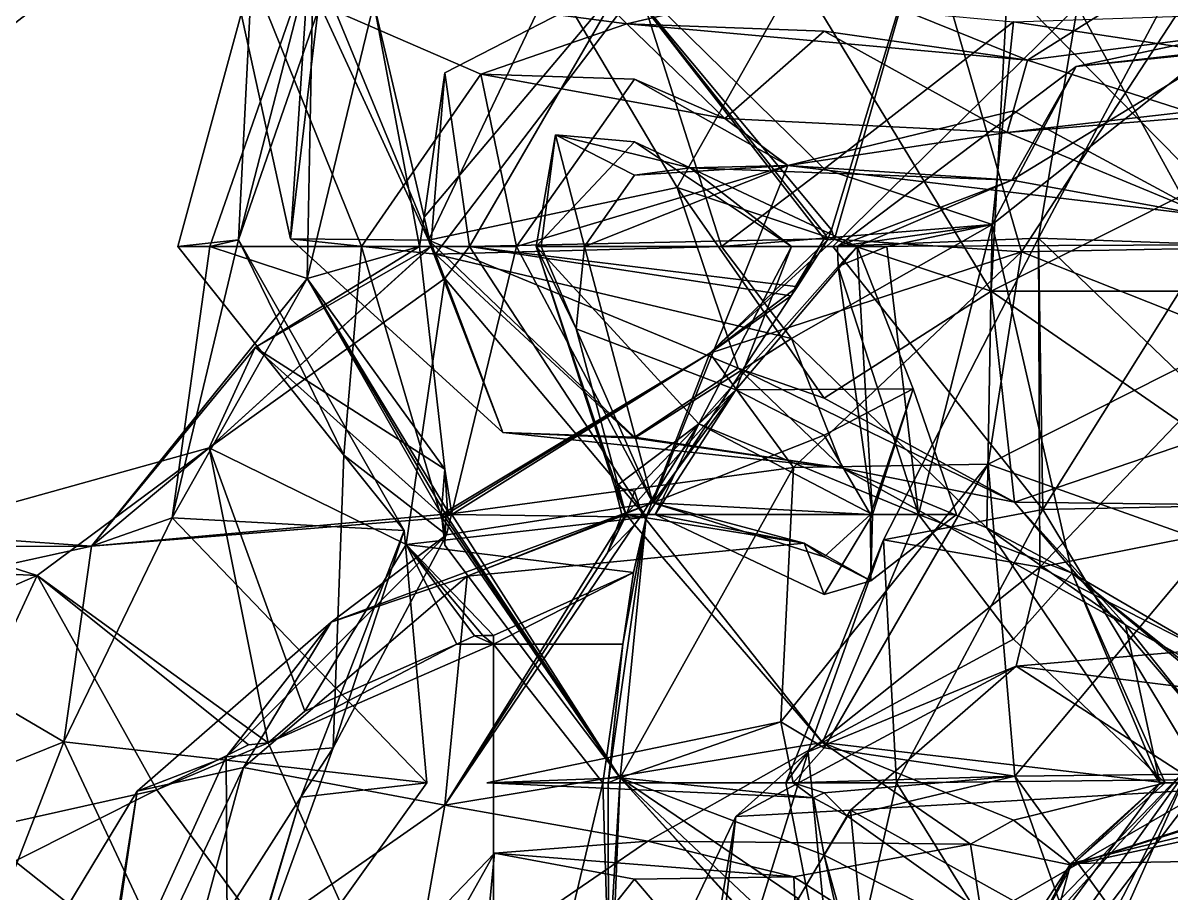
# Model space of a CAD drawing. Extents: x 290034 to 295698, y 4553723 to 4561693.
# Drawn here: x 294188.7 to 294265, y 4559452 to 4559509.8 of the extents above; entities that cross this region are included whole.
import ezdxf

# ---------------------------------------------------------------- set-up
doc = ezdxf.new("R2010")
doc.units = 0
doc.layers.add('Au_ppm_Pref_-_0_2', color=7, linetype='CONTINUOUS')

msp = doc.modelspace()

# ---------------------------------------------------------------- linework, layer by layer
at = {"layer": 'Au_ppm_Pref_-_0_2'}
for points in [[(294228.855, 4559509.694, 1882.495), (294220.751, 4559517.679, 1887.138), (294203.926, 4559512.974, 1882.65)], [(294228.855, 4559509.694, 1882.495), (294241.922, 4559512.791, 1888.687), (294220.751, 4559517.679, 1887.138)], [(294242.462, 4559496.023, 1906.858), (294228.65, 4559512.577, 1907.082), (294248.698, 4559516.614, 1905.053)], [(294248.698, 4559516.614, 1905.053), (294242.655, 4559495.402, 1906.735), (294242.462, 4559496.023, 1906.858)], [(294255.091, 4559494.556, 1900.888), (294242.655, 4559495.402, 1906.735), (294248.698, 4559516.614, 1905.053)], [(294255.091, 4559494.556, 1900.888), (294248.698, 4559516.614, 1905.053), (294266.718, 4559512.372, 1900.524)], [(294201.146, 4559494.914, 1894.645), (294203.05, 4559495.343, 1888.81), (294208.043, 4559514.685, 1894.692)], [(294208.043, 4559514.685, 1894.692), (294207.619, 4559492.792, 1899.523), (294201.146, 4559494.914, 1894.645)], [(294209.069, 4559512.732, 1888.705), (294208.043, 4559514.685, 1894.692), (294203.05, 4559495.343, 1888.81)], [(294208.043, 4559514.685, 1894.692), (294212.048, 4559511.046, 1900.462), (294207.619, 4559492.792, 1899.523)], [(294241.922, 4559512.791, 1888.687), (294255.487, 4559507.299, 1883.314), (294267.545, 4559514.9, 1887.91)], [(294281.005, 4559510.565, 1882.626), (294267.545, 4559514.9, 1887.91), (294255.487, 4559507.299, 1883.314)], [(294266.115, 4559514.047, 1805.735), (294271.671, 4559494.914, 1809.368), (294256.223, 4559495.472, 1805.359)], [(294266.115, 4559514.047, 1805.735), (294256.223, 4559495.472, 1805.359), (294258.815, 4559510.877, 1800.514)], [(294183.577, 4559506.211, 1918.402), (294192.045, 4559512.732, 1918.402), (294182.487, 4559512.732, 1916.742)], [(294192.045, 4559512.732, 1918.402), (294183.577, 4559506.211, 1918.402), (294184.036, 4559512.732, 1920.792)], [(294203.926, 4559512.974, 1882.65), (294203.05, 4559495.343, 1888.81), (294199.016, 4559494.914, 1882.766)], [(294211.217, 4559494.914, 1877.85), (294203.926, 4559512.974, 1882.65), (294199.016, 4559494.914, 1882.766)], [(294208.592, 4559512.732, 1845.043), (294206.514, 4559495.426, 1841.937), (294202.712, 4559512.732, 1841.191)], [(294202.712, 4559512.732, 1841.191), (294206.514, 4559495.426, 1841.937), (294207.659, 4559512.732, 1835.692)], [(294203.926, 4559512.974, 1882.65), (294209.069, 4559512.732, 1888.705), (294203.05, 4559495.343, 1888.81)], [(294228.855, 4559509.694, 1882.495), (294203.926, 4559512.974, 1882.65), (294219.15, 4559506.359, 1877.826)], [(294219.15, 4559506.359, 1877.826), (294203.926, 4559512.974, 1882.65), (294211.217, 4559494.914, 1877.85)], [(294208.592, 4559512.732, 1845.043), (294216.149, 4559494.408, 1847.625), (294206.514, 4559495.426, 1841.937)], [(294207.659, 4559512.732, 1835.692), (294206.514, 4559495.426, 1841.937), (294215.67, 4559495.323, 1835.133)], [(294207.659, 4559512.732, 1835.692), (294215.67, 4559495.323, 1835.133), (294223.963, 4559512.732, 1830.076)], [(294229.651, 4559512.165, 1848.39), (294216.149, 4559494.408, 1847.625), (294208.592, 4559512.732, 1845.043)], [(294228.65, 4559512.577, 1907.082), (294215.389, 4559496.858, 1906.523), (294212.048, 4559511.046, 1900.462)], [(294216.764, 4559506.445, 1910.367), (294215.389, 4559496.858, 1906.523), (294228.65, 4559512.577, 1907.082)], [(294223.963, 4559512.732, 1830.076), (294215.67, 4559495.323, 1835.133), (294232.194, 4559498.826, 1830.291)], [(294216.764, 4559506.445, 1910.367), (294228.65, 4559512.577, 1907.082), (294218.405, 4559494.914, 1907.297)], [(294241.965, 4559495.421, 1906.915), (294218.405, 4559494.914, 1907.297), (294228.65, 4559512.577, 1907.082)], [(294240.212, 4559513.03, 1826.609), (294223.963, 4559512.732, 1830.076), (294232.194, 4559498.826, 1830.291)], [(294242.089, 4559495.67, 1906.913), (294241.965, 4559495.421, 1906.915), (294228.65, 4559512.577, 1907.082)], [(294242.462, 4559496.023, 1906.858), (294242.089, 4559495.67, 1906.913), (294228.65, 4559512.577, 1907.082)], [(294228.855, 4559509.694, 1882.495), (294255.487, 4559507.299, 1883.314), (294241.922, 4559512.791, 1888.687)], [(294232.194, 4559498.826, 1830.291), (294253.059, 4559491.935, 1828.16), (294240.212, 4559513.03, 1826.609)], [(294240.212, 4559513.03, 1826.609), (294253.059, 4559491.935, 1828.16), (294254.157, 4559512.222, 1824.763)], [(294267.531, 4559495.02, 1797.784), (294272.462, 4559512.732, 1796.175), (294258.815, 4559510.877, 1800.514)], [(294229.651, 4559512.165, 1848.39), (294235.138, 4559494.914, 1850.347), (294216.149, 4559494.408, 1847.625)], [(294235.138, 4559494.914, 1850.347), (294229.651, 4559512.165, 1848.39), (294241.962, 4559500.063, 1848.846)], [(294241.962, 4559500.063, 1848.846), (294229.651, 4559512.165, 1848.39), (294254.562, 4559509.83, 1846.238)], [(294254.157, 4559512.222, 1824.763), (294253.059, 4559491.935, 1828.16), (294267.16, 4559499.008, 1824.738)], [(294279.002, 4559512.266, 1825.466), (294254.157, 4559512.222, 1824.763), (294267.16, 4559499.008, 1824.738)], [(294266.718, 4559512.372, 1900.524), (294273.708, 4559494.914, 1897.731), (294255.091, 4559494.556, 1900.888)], [(294207.619, 4559492.792, 1899.523), (294212.048, 4559511.046, 1900.462), (294215.074, 4559494.914, 1905.727)], [(294215.074, 4559494.914, 1905.727), (294212.048, 4559511.046, 1900.462), (294215.389, 4559496.858, 1906.523)], [(294256.223, 4559495.472, 1805.359), (294242.552, 4559494.914, 1799.615), (294258.815, 4559510.877, 1800.514)], [(294258.815, 4559510.877, 1800.514), (294242.552, 4559494.914, 1799.615), (294267.531, 4559495.02, 1797.784)], [(294268.459, 4559507.869, 1863.939), (294258.711, 4559506.862, 1859.009), (294279.661, 4559511.342, 1859.061)], [(294279.661, 4559511.342, 1859.061), (294258.711, 4559506.862, 1859.009), (294267.62, 4559507.863, 1853.052)], [(294267.62, 4559507.863, 1853.052), (294254.562, 4559509.83, 1846.238), (294278.962, 4559510.654, 1846.482)], [(294281.005, 4559510.565, 1882.626), (294255.487, 4559507.299, 1883.314), (294267.16, 4559503.537, 1879.891)], [(294228.855, 4559509.694, 1882.495), (294219.15, 4559506.359, 1877.826), (294235.373, 4559503.413, 1876.827)], [(294228.855, 4559509.694, 1882.495), (294235.373, 4559503.413, 1876.827), (294241.962, 4559509.228, 1877.994)], [(294228.855, 4559509.694, 1882.495), (294241.962, 4559509.228, 1877.994), (294255.487, 4559507.299, 1883.314)], [(294254.562, 4559509.83, 1846.238), (294253.128, 4559496.38, 1852.929), (294241.962, 4559500.063, 1848.846)], [(294267.62, 4559507.863, 1853.052), (294253.128, 4559496.38, 1852.929), (294254.562, 4559509.83, 1846.238)], [(294241.962, 4559509.228, 1877.994), (294235.373, 4559503.413, 1876.827), (294254.131, 4559502.476, 1877.71)], [(294255.487, 4559507.299, 1883.314), (294241.962, 4559509.228, 1877.994), (294254.131, 4559502.476, 1877.71)], [(294258.711, 4559506.862, 1859.009), (294253.128, 4559496.38, 1852.929), (294267.62, 4559507.863, 1853.052)], [(294267.477, 4559496.953, 1870.777), (294254.441, 4559499.322, 1864.839), (294268.459, 4559507.869, 1863.939)], [(294268.459, 4559507.869, 1863.939), (294254.441, 4559499.322, 1864.839), (294258.711, 4559506.862, 1859.009)], [(294267.16, 4559503.537, 1879.891), (294255.487, 4559507.299, 1883.314), (294254.131, 4559502.476, 1877.71)], [(294219.15, 4559506.359, 1877.826), (294211.217, 4559494.914, 1877.85), (294221.535, 4559494.914, 1873.137)], [(294216.764, 4559506.445, 1910.367), (294215.822, 4559494.914, 1906.967), (294215.389, 4559496.858, 1906.523)], [(294216.764, 4559506.445, 1910.367), (294218.405, 4559494.914, 1907.297), (294215.822, 4559494.914, 1906.967)], [(294235.373, 4559503.413, 1876.827), (294219.15, 4559506.359, 1877.826), (294229.363, 4559506.024, 1873.123)], [(294219.15, 4559506.359, 1877.826), (294221.535, 4559494.914, 1873.137), (294229.363, 4559506.024, 1873.123)], [(294242.849, 4559494.914, 1859.009), (294258.711, 4559506.862, 1859.009), (294254.441, 4559499.322, 1864.839)], [(294242.849, 4559494.914, 1859.009), (294253.128, 4559496.38, 1852.929), (294258.711, 4559506.862, 1859.009)], [(294229.363, 4559506.024, 1873.123), (294221.535, 4559494.914, 1873.137), (294239.566, 4559500.282, 1870.684)], [(294235.373, 4559503.413, 1876.827), (294229.363, 4559506.024, 1873.123), (294239.566, 4559500.282, 1870.684)], [(294267.16, 4559503.537, 1879.891), (294254.131, 4559502.476, 1877.71), (294272.881, 4559504.642, 1876.827)], [(294254.131, 4559502.476, 1877.71), (294267.477, 4559496.953, 1870.777), (294272.881, 4559504.642, 1876.827)], [(294254.131, 4559502.476, 1877.71), (294235.373, 4559503.413, 1876.827), (294239.566, 4559500.282, 1870.684)], [(294254.561, 4559503.925, 1873.823), (294254.131, 4559502.476, 1877.71), (294239.566, 4559500.282, 1870.684)], [(294254.561, 4559503.925, 1873.823), (294239.566, 4559500.282, 1870.684), (294267.477, 4559496.953, 1870.777)], [(294254.131, 4559502.476, 1877.71), (294254.561, 4559503.925, 1873.823), (294267.477, 4559496.953, 1870.777)], [(294224.111, 4559502.34, 1864.948), (294222.822, 4559494.914, 1861.865), (294229.363, 4559501.855, 1862.634)], [(294224.111, 4559502.34, 1864.948), (294223.163, 4559494.914, 1864.948), (294222.822, 4559494.914, 1861.865)], [(294239.801, 4559494.914, 1860.027), (294229.363, 4559501.855, 1862.634), (294222.822, 4559494.914, 1861.865)], [(294226.042, 4559494.914, 1866.513), (294223.163, 4559494.914, 1864.948), (294224.111, 4559502.34, 1864.948)], [(294226.042, 4559494.914, 1866.513), (294224.111, 4559502.34, 1864.948), (294229.363, 4559499.643, 1866.524)], [(294229.363, 4559499.643, 1866.524), (294224.111, 4559502.34, 1864.948), (294233.064, 4559500.148, 1864.948)], [(294233.064, 4559500.148, 1864.948), (294224.111, 4559502.34, 1864.948), (294229.363, 4559501.855, 1862.634)], [(294239.801, 4559494.914, 1860.027), (294233.064, 4559500.148, 1864.948), (294229.363, 4559501.855, 1862.634)], [(294230.588, 4559477.89, 1870.759), (294239.566, 4559500.282, 1870.684), (294221.535, 4559494.914, 1873.137)], [(294230.588, 4559477.89, 1870.759), (294226.042, 4559494.914, 1866.513), (294239.566, 4559500.282, 1870.684)], [(294226.042, 4559494.914, 1866.513), (294229.363, 4559499.643, 1866.524), (294239.566, 4559500.282, 1870.684)], [(294229.363, 4559499.643, 1866.524), (294233.064, 4559500.148, 1864.948), (294239.566, 4559500.282, 1870.684)], [(294239.566, 4559500.282, 1870.684), (294233.064, 4559500.148, 1864.948), (294254.441, 4559499.322, 1864.839)], [(294239.566, 4559500.282, 1870.684), (294254.441, 4559499.322, 1864.839), (294267.477, 4559496.953, 1870.777)], [(294244.155, 4559494.914, 1860.043), (294254.441, 4559499.322, 1864.839), (294233.064, 4559500.148, 1864.948)], [(294244.155, 4559494.914, 1860.043), (294233.064, 4559500.148, 1864.948), (294239.801, 4559494.914, 1860.027)], [(294235.138, 4559494.914, 1850.347), (294241.962, 4559500.063, 1848.846), (294253.128, 4559496.38, 1852.929)], [(294236.245, 4559486.828, 1835.251), (294232.194, 4559498.826, 1830.291), (294215.67, 4559495.323, 1835.133)], [(294236.245, 4559486.828, 1835.251), (294241.962, 4559484.844, 1831.895), (294232.194, 4559498.826, 1830.291)], [(294232.194, 4559498.826, 1830.291), (294241.962, 4559484.844, 1831.895), (294253.059, 4559491.935, 1828.16)], [(294242.849, 4559494.914, 1859.009), (294254.441, 4559499.322, 1864.839), (294244.155, 4559494.914, 1860.043)], [(294280.819, 4559491.934, 1828.188), (294267.16, 4559499.008, 1824.738), (294253.059, 4559491.935, 1828.16)], [(294215.856, 4559494.914, 1906.523), (294215.074, 4559494.914, 1905.727), (294215.389, 4559496.858, 1906.523)], [(294215.856, 4559494.914, 1906.523), (294215.389, 4559496.858, 1906.523), (294215.822, 4559494.914, 1906.967)], [(294235.138, 4559494.914, 1850.347), (294253.128, 4559496.38, 1852.929), (294239.795, 4559488.793, 1848.149)], [(294253.128, 4559496.38, 1852.929), (294252.78, 4559476.228, 1846.939), (294239.795, 4559488.793, 1848.149)], [(294242.849, 4559494.914, 1859.009), (294246.141, 4559494.914, 1857.039), (294253.128, 4559496.38, 1852.929)], [(294246.141, 4559494.914, 1857.039), (294248.232, 4559477.096, 1856.025), (294253.128, 4559496.38, 1852.929)], [(294248.232, 4559477.096, 1856.025), (294258.442, 4559473.211, 1853.069), (294253.128, 4559496.38, 1852.929)], [(294258.442, 4559473.211, 1853.069), (294252.78, 4559476.228, 1846.939), (294253.128, 4559496.38, 1852.929)], [(294242.202, 4559495.35, 1906.846), (294241.965, 4559495.421, 1906.915), (294242.089, 4559495.67, 1906.913)], [(294242.202, 4559495.35, 1906.846), (294242.089, 4559495.67, 1906.913), (294242.462, 4559496.023, 1906.858)], [(294242.655, 4559495.402, 1906.735), (294242.202, 4559495.35, 1906.846), (294242.462, 4559496.023, 1906.858)], [(294214.057, 4559476.036, 1888.449), (294203.05, 4559495.343, 1888.81), (294198.643, 4559476.884, 1893.373)], [(294198.643, 4559476.884, 1893.373), (294203.05, 4559495.343, 1888.81), (294201.146, 4559494.914, 1894.645)], [(294207.619, 4559492.792, 1899.523), (294198.643, 4559476.884, 1893.373), (294201.146, 4559494.914, 1894.645)], [(294210.045, 4559481.042, 1882.766), (294199.016, 4559494.914, 1882.766), (294203.05, 4559495.343, 1888.81)], [(294210.045, 4559481.042, 1882.766), (294211.217, 4559494.914, 1877.85), (294199.016, 4559494.914, 1882.766)], [(294201.102, 4559481.533, 1908.319), (294215.822, 4559494.914, 1906.967), (294216.764, 4559492.779, 1907.235)], [(294215.822, 4559494.914, 1906.967), (294201.102, 4559481.533, 1908.319), (294215.856, 4559494.914, 1906.523)], [(294204.164, 4559488.19, 1902.825), (294215.856, 4559494.914, 1906.523), (294201.102, 4559481.533, 1908.319)], [(294214.057, 4559476.036, 1888.449), (294210.045, 4559481.042, 1882.766), (294203.05, 4559495.343, 1888.81)], [(294204.164, 4559488.19, 1902.825), (294216.764, 4559480.111, 1901.589), (294215.074, 4559494.914, 1905.727)], [(294204.164, 4559488.19, 1902.825), (294215.074, 4559494.914, 1905.727), (294215.856, 4559494.914, 1906.523)], [(294206.514, 4559495.426, 1841.937), (294216.149, 4559494.408, 1847.625), (294220.618, 4559482.546, 1841.191)], [(294206.514, 4559495.426, 1841.937), (294220.618, 4559482.546, 1841.191), (294215.67, 4559495.323, 1835.133)], [(294207.619, 4559492.792, 1899.523), (294215.074, 4559494.914, 1905.727), (294216.764, 4559480.111, 1901.589)], [(294210.045, 4559481.042, 1882.766), (294216.873, 4559475.749, 1877.068), (294211.217, 4559494.914, 1877.85)], [(294211.217, 4559494.914, 1877.85), (294216.873, 4559475.749, 1877.068), (294221.535, 4559494.914, 1873.137)], [(294236.245, 4559486.828, 1835.251), (294215.67, 4559495.323, 1835.133), (294229.363, 4559482.247, 1836.968)], [(294229.363, 4559482.247, 1836.968), (294215.67, 4559495.323, 1835.133), (294220.618, 4559482.546, 1841.191)], [(294216.764, 4559492.779, 1907.235), (294215.822, 4559494.914, 1906.967), (294218.405, 4559494.914, 1907.297)], [(294235.138, 4559494.914, 1850.347), (294239.795, 4559488.793, 1848.149), (294216.149, 4559494.408, 1847.625)], [(294218.405, 4559494.914, 1907.297), (294230.132, 4559476.934, 1907.599), (294216.764, 4559492.779, 1907.235)], [(294230.588, 4559477.89, 1870.759), (294221.535, 4559494.914, 1873.137), (294216.873, 4559475.749, 1877.068)], [(294241.965, 4559495.421, 1906.915), (294240.069, 4559492.257, 1907.03), (294218.405, 4559494.914, 1907.297)], [(294240.069, 4559492.257, 1907.03), (294239.784, 4559491.625, 1907.052), (294218.405, 4559494.914, 1907.297)], [(294239.784, 4559491.625, 1907.052), (294230.132, 4559476.934, 1907.599), (294218.405, 4559494.914, 1907.297)], [(294233.637, 4559483.14, 1859.009), (294239.801, 4559494.914, 1860.027), (294222.822, 4559494.914, 1861.865)], [(294233.637, 4559483.14, 1859.009), (294222.822, 4559494.914, 1861.865), (294228.066, 4559478.929, 1859.009)], [(294223.163, 4559494.914, 1864.948), (294225.491, 4559489.439, 1864.948), (294222.822, 4559494.914, 1861.865)], [(294222.822, 4559494.914, 1861.865), (294225.491, 4559489.439, 1864.948), (294228.796, 4559477.096, 1859.276)], [(294222.822, 4559494.914, 1861.865), (294228.796, 4559477.096, 1859.276), (294228.066, 4559478.929, 1859.009)], [(294226.042, 4559494.914, 1866.513), (294225.491, 4559489.439, 1864.948), (294223.163, 4559494.914, 1864.948)], [(294230.588, 4559477.89, 1870.759), (294225.491, 4559489.439, 1864.948), (294226.042, 4559494.914, 1866.513)], [(294233.637, 4559483.14, 1859.009), (294236.105, 4559485.378, 1864.948), (294239.801, 4559494.914, 1860.027)], [(294234.372, 4559487.829, 1900.584), (294242.202, 4559495.35, 1906.846), (294242.655, 4559495.402, 1906.735)], [(294242.655, 4559495.402, 1906.735), (294255.091, 4559494.556, 1900.888), (294234.372, 4559487.829, 1900.584)], [(294234.372, 4559487.829, 1900.584), (294240.147, 4559492.196, 1907.003), (294242.202, 4559495.35, 1906.846)], [(294244.155, 4559494.914, 1860.043), (294239.801, 4559494.914, 1860.027), (294236.105, 4559485.378, 1864.948)], [(294244.155, 4559494.914, 1860.043), (294236.105, 4559485.378, 1864.948), (294247.876, 4559485.459, 1864.948)], [(294240.147, 4559492.196, 1907.003), (294240.069, 4559492.257, 1907.03), (294241.965, 4559495.421, 1906.915)], [(294240.147, 4559492.196, 1907.003), (294241.965, 4559495.421, 1906.915), (294242.202, 4559495.35, 1906.846)], [(294256.492, 4559477.43, 1799.978), (294242.552, 4559494.914, 1799.615), (294256.223, 4559495.472, 1805.359)], [(294256.492, 4559477.43, 1799.978), (294267.531, 4559495.02, 1797.784), (294242.552, 4559494.914, 1799.615)], [(294242.849, 4559494.914, 1859.009), (294244.155, 4559494.914, 1860.043), (294242.911, 4559493.571, 1859.009)], [(294242.911, 4559493.571, 1859.009), (294246.141, 4559494.914, 1857.039), (294242.849, 4559494.914, 1859.009)], [(294244.155, 4559494.914, 1860.043), (294245.172, 4559477.096, 1863.435), (294242.911, 4559493.571, 1859.009)], [(294246.141, 4559494.914, 1857.039), (294242.911, 4559493.571, 1859.009), (294248.232, 4559477.096, 1856.025)], [(294244.155, 4559494.914, 1860.043), (294247.876, 4559485.459, 1864.948), (294245.172, 4559477.096, 1863.435)], [(294256.492, 4559477.43, 1799.978), (294256.223, 4559495.472, 1805.359), (294245.917, 4559475.424, 1805.555)], [(294245.917, 4559475.424, 1805.555), (294256.223, 4559495.472, 1805.359), (294256.305, 4559473.608, 1811.05)], [(294273.708, 4559494.914, 1897.731), (294269.5, 4559488.85, 1895.563), (294255.091, 4559494.556, 1900.888)], [(294256.223, 4559495.472, 1805.359), (294267.16, 4559484.974, 1808.181), (294256.305, 4559473.608, 1811.05)], [(294271.671, 4559494.914, 1809.368), (294267.16, 4559484.974, 1808.181), (294256.223, 4559495.472, 1805.359)], [(294256.492, 4559477.43, 1799.978), (294279.991, 4559477.923, 1797.422), (294267.531, 4559495.02, 1797.784)], [(294239.795, 4559488.793, 1848.149), (294229.363, 4559482.167, 1845.439), (294216.149, 4559494.408, 1847.625)], [(294229.363, 4559482.167, 1845.439), (294220.618, 4559482.546, 1841.191), (294216.149, 4559494.408, 1847.625)], [(294255.091, 4559494.556, 1900.888), (294239.929, 4559480.218, 1898.585), (294234.372, 4559487.829, 1900.584)], [(294239.929, 4559480.218, 1898.585), (294255.091, 4559494.556, 1900.888), (294252.868, 4559480.458, 1894.193)], [(294269.5, 4559488.85, 1895.563), (294252.868, 4559480.458, 1894.193), (294255.091, 4559494.556, 1900.888)], [(294233.637, 4559483.14, 1859.009), (294242.911, 4559493.571, 1859.009), (294245.172, 4559477.096, 1863.435)], [(294233.637, 4559483.14, 1859.009), (294248.232, 4559477.096, 1856.025), (294242.911, 4559493.571, 1859.009)], [(294193.278, 4559475.006, 1900.359), (294207.619, 4559492.792, 1899.523), (294216.546, 4559477.096, 1900.482)], [(294193.278, 4559475.006, 1900.359), (294198.643, 4559476.884, 1893.373), (294207.619, 4559492.792, 1899.523)], [(294201.102, 4559481.533, 1908.319), (294216.764, 4559492.779, 1907.235), (294214.192, 4559475.107, 1910.587)], [(294216.764, 4559477.217, 1900.543), (294216.546, 4559477.096, 1900.482), (294207.619, 4559492.792, 1899.523)], [(294216.95, 4559477.359, 1900.584), (294216.764, 4559477.217, 1900.543), (294207.619, 4559492.792, 1899.523)], [(294207.619, 4559492.792, 1899.523), (294216.764, 4559480.111, 1901.589), (294216.95, 4559477.359, 1900.584)], [(294214.192, 4559475.107, 1910.587), (294216.764, 4559492.779, 1907.235), (294230.132, 4559476.934, 1907.599)], [(294234.372, 4559487.829, 1900.584), (294239.784, 4559491.625, 1907.052), (294240.147, 4559492.196, 1907.003)], [(294240.069, 4559492.257, 1907.03), (294240.147, 4559492.196, 1907.003), (294239.784, 4559491.625, 1907.052)], [(294254.628, 4559477.919, 1835.156), (294253.059, 4559491.935, 1828.16), (294241.962, 4559484.844, 1831.895)], [(294254.628, 4559477.919, 1835.156), (294267.16, 4559482.207, 1831.016), (294253.059, 4559491.935, 1828.16)], [(294267.16, 4559482.207, 1831.016), (294280.819, 4559491.934, 1828.188), (294253.059, 4559491.935, 1828.16)], [(294234.372, 4559487.829, 1900.584), (294230.132, 4559476.934, 1907.599), (294239.784, 4559491.625, 1907.052)], [(294230.588, 4559477.89, 1870.759), (294236.105, 4559485.378, 1864.948), (294225.491, 4559489.439, 1864.948)], [(294236.105, 4559485.378, 1864.948), (294228.796, 4559477.096, 1859.276), (294225.491, 4559489.439, 1864.948)], [(294229.363, 4559482.167, 1845.439), (294239.795, 4559488.793, 1848.149), (294243.188, 4559480.183, 1841.313)], [(294243.188, 4559480.183, 1841.313), (294239.795, 4559488.793, 1848.149), (294252.78, 4559476.228, 1846.939)], [(294269.5, 4559488.85, 1895.563), (294267.617, 4559475.197, 1889.819), (294252.868, 4559480.458, 1894.193)], [(294201.102, 4559481.533, 1908.319), (294193.278, 4559475.006, 1900.359), (294204.164, 4559488.19, 1902.825)], [(294204.164, 4559488.19, 1902.825), (294193.278, 4559475.006, 1900.359), (294216.527, 4559477.096, 1900.695)], [(294204.164, 4559488.19, 1902.825), (294216.527, 4559477.096, 1900.695), (294216.764, 4559480.111, 1901.589)], [(294234.372, 4559487.829, 1900.584), (294239.929, 4559480.218, 1898.585), (294216.823, 4559477.096, 1900.556)], [(294234.372, 4559487.829, 1900.584), (294216.823, 4559477.096, 1900.556), (294216.95, 4559477.359, 1900.584)], [(294234.372, 4559487.829, 1900.584), (294216.95, 4559477.359, 1900.584), (294217.235, 4559477.096, 1900.806)], [(294234.372, 4559487.829, 1900.584), (294217.235, 4559477.096, 1900.806), (294230.132, 4559476.934, 1907.599)], [(294243.188, 4559480.183, 1841.313), (294236.245, 4559486.828, 1835.251), (294229.363, 4559482.247, 1836.968)], [(294254.628, 4559477.919, 1835.156), (294236.245, 4559486.828, 1835.251), (294243.188, 4559480.183, 1841.313)], [(294254.628, 4559477.919, 1835.156), (294241.962, 4559484.844, 1831.895), (294236.245, 4559486.828, 1835.251)], [(294236.105, 4559485.378, 1864.948), (294230.736, 4559477.096, 1859.656), (294228.796, 4559477.096, 1859.276)], [(294230.588, 4559477.89, 1870.759), (294241.962, 4559482.372, 1866.707), (294236.105, 4559485.378, 1864.948)], [(294233.637, 4559483.14, 1859.009), (294230.736, 4559477.096, 1859.656), (294236.105, 4559485.378, 1864.948)], [(294241.962, 4559482.372, 1866.707), (294247.876, 4559485.459, 1864.948), (294236.105, 4559485.378, 1864.948)], [(294241.962, 4559482.372, 1866.707), (294245.056, 4559477.096, 1866.407), (294247.876, 4559485.459, 1864.948)], [(294245.056, 4559477.096, 1866.407), (294250.762, 4559477.096, 1864.948), (294247.876, 4559485.459, 1864.948)], [(294250.762, 4559477.096, 1864.948), (294245.172, 4559477.096, 1863.435), (294247.876, 4559485.459, 1864.948)], [(294256.305, 4559473.608, 1811.05), (294267.16, 4559484.974, 1808.181), (294277.802, 4559477.868, 1811.937)], [(294233.637, 4559483.14, 1859.009), (294228.066, 4559478.929, 1859.009), (294229.363, 4559478.65, 1858.49)], [(294233.637, 4559483.14, 1859.009), (294229.363, 4559478.65, 1858.49), (294229.873, 4559477.096, 1858.768)], [(294233.637, 4559483.14, 1859.009), (294229.873, 4559477.096, 1858.768), (294248.232, 4559477.096, 1856.025)], [(294233.637, 4559483.14, 1859.009), (294245.172, 4559477.096, 1863.435), (294230.736, 4559477.096, 1859.656)], [(294229.363, 4559482.167, 1845.439), (294243.188, 4559480.183, 1841.313), (294220.618, 4559482.546, 1841.191)], [(294229.363, 4559482.247, 1836.968), (294220.618, 4559482.546, 1841.191), (294243.188, 4559480.183, 1841.313)], [(294230.588, 4559477.89, 1870.759), (294245.056, 4559477.096, 1866.407), (294241.962, 4559482.372, 1866.707)], [(294279.78, 4559477.622, 1835.252), (294267.16, 4559482.207, 1831.016), (294254.628, 4559477.919, 1835.156)], [(294180.821, 4559475.887, 1906.611), (294201.102, 4559481.533, 1908.319), (294189.67, 4559473.044, 1912.006)], [(294201.102, 4559481.533, 1908.319), (294180.821, 4559475.887, 1906.611), (294193.278, 4559475.006, 1900.359)], [(294189.67, 4559473.044, 1912.006), (294201.102, 4559481.533, 1908.319), (294205.033, 4559461.929, 1912.454)], [(294207.466, 4559464.049, 1912.228), (294205.033, 4559461.929, 1912.454), (294201.102, 4559481.533, 1908.319)], [(294207.466, 4559464.049, 1912.228), (294201.102, 4559481.533, 1908.319), (294214.192, 4559475.107, 1910.587)], [(294214.057, 4559476.036, 1888.449), (294209.338, 4559461.601, 1883.724), (294210.045, 4559481.042, 1882.766)], [(294210.045, 4559481.042, 1882.766), (294209.338, 4559461.601, 1883.724), (294216.873, 4559475.749, 1877.068)], [(294239.929, 4559480.218, 1898.585), (294252.868, 4559480.458, 1894.193), (294239.101, 4559463.323, 1894.645)], [(294252.868, 4559480.458, 1894.193), (294241.962, 4559461.593, 1893.873), (294239.101, 4559463.323, 1894.645)], [(294252.868, 4559480.458, 1894.193), (294254.637, 4559459.729, 1888.636), (294241.962, 4559461.593, 1893.873)], [(294252.868, 4559480.458, 1894.193), (294267.617, 4559475.197, 1889.819), (294254.637, 4559459.729, 1888.636)], [(294216.527, 4559477.096, 1900.695), (294217.235, 4559477.096, 1900.806), (294216.764, 4559480.111, 1901.589)], [(294216.95, 4559477.359, 1900.584), (294216.764, 4559480.111, 1901.589), (294217.235, 4559477.096, 1900.806)], [(294239.929, 4559480.218, 1898.585), (294228.409, 4559459.611, 1900.41), (294216.823, 4559477.096, 1900.556)], [(294239.929, 4559480.218, 1898.585), (294239.101, 4559463.323, 1894.645), (294228.409, 4559459.611, 1900.41)], [(294243.188, 4559480.183, 1841.313), (294252.78, 4559476.228, 1846.939), (294261.987, 4559469.779, 1841.191)], [(294261.987, 4559469.779, 1841.191), (294254.628, 4559477.919, 1835.156), (294243.188, 4559480.183, 1841.313)], [(294228.796, 4559477.096, 1859.276), (294228.527, 4559477.096, 1859.009), (294228.066, 4559478.929, 1859.009)], [(294228.066, 4559478.929, 1859.009), (294228.527, 4559477.096, 1859.009), (294228.835, 4559477.096, 1858.76)], [(294228.066, 4559478.929, 1859.009), (294228.835, 4559477.096, 1858.76), (294229.363, 4559478.65, 1858.49)], [(294229.363, 4559478.65, 1858.49), (294228.835, 4559477.096, 1858.76), (294229.873, 4559477.096, 1858.768)], [(294230.588, 4559477.89, 1870.759), (294216.873, 4559475.749, 1877.068), (294209.216, 4559469.951, 1870.887)], [(294230.588, 4559477.89, 1870.759), (294209.216, 4559469.951, 1870.887), (294218.243, 4559473.005, 1865.614)], [(294216.823, 4559477.096, 1900.556), (294216.764, 4559477.217, 1900.543), (294216.95, 4559477.359, 1900.584)], [(294230.588, 4559477.89, 1870.759), (294218.243, 4559473.005, 1865.614), (294240.63, 4559475.212, 1864.948)], [(294230.588, 4559477.89, 1870.759), (294240.63, 4559475.212, 1864.948), (294241.962, 4559474.293, 1865.882)], [(294230.588, 4559477.89, 1870.759), (294241.962, 4559474.293, 1865.882), (294245.056, 4559477.096, 1866.407)], [(294256.492, 4559477.43, 1799.978), (294245.917, 4559475.424, 1805.555), (294246.772, 4559459.278, 1801.883)], [(294246.772, 4559459.278, 1801.883), (294267.294, 4559459.505, 1799.461), (294256.492, 4559477.43, 1799.978)], [(294279.78, 4559477.622, 1835.252), (294254.628, 4559477.919, 1835.156), (294267.16, 4559463.291, 1836.589)], [(294261.987, 4559469.779, 1841.191), (294267.16, 4559463.291, 1836.589), (294254.628, 4559477.919, 1835.156)], [(294267.16, 4559468.106, 1814.437), (294256.305, 4559473.608, 1811.05), (294277.802, 4559477.868, 1811.937)], [(294256.492, 4559477.43, 1799.978), (294267.294, 4559459.505, 1799.461), (294279.991, 4559477.923, 1797.422)], [(294191.454, 4559462.006, 1892.963), (294198.643, 4559476.884, 1893.373), (294193.278, 4559475.006, 1900.359)], [(294215.563, 4559459.278, 1894.079), (294198.643, 4559476.884, 1893.373), (294191.454, 4559462.006, 1892.963)], [(294216.607, 4559476.875, 1900.584), (294216.527, 4559477.096, 1900.695), (294193.278, 4559475.006, 1900.359)], [(294193.278, 4559475.006, 1900.359), (294216.546, 4559477.096, 1900.482), (294216.607, 4559476.875, 1900.584)], [(294214.057, 4559476.036, 1888.449), (294198.643, 4559476.884, 1893.373), (294215.563, 4559459.278, 1894.079)], [(294229.291, 4559473.254, 1908.291), (294214.192, 4559475.107, 1910.587), (294230.132, 4559476.934, 1907.599)], [(294216.527, 4559477.096, 1900.695), (294216.607, 4559476.875, 1900.584), (294216.764, 4559476.955, 1900.631)], [(294216.527, 4559477.096, 1900.695), (294216.764, 4559476.955, 1900.631), (294217.235, 4559477.096, 1900.806)], [(294216.546, 4559477.096, 1900.482), (294216.764, 4559477.217, 1900.543), (294216.823, 4559477.096, 1900.556)], [(294216.764, 4559475.058, 1899.905), (294216.607, 4559476.875, 1900.584), (294216.546, 4559477.096, 1900.482)], [(294216.764, 4559475.058, 1899.905), (294216.546, 4559477.096, 1900.482), (294216.823, 4559477.096, 1900.556)], [(294216.764, 4559476.955, 1900.631), (294216.607, 4559476.875, 1900.584), (294228.409, 4559459.611, 1900.41)], [(294216.607, 4559476.875, 1900.584), (294216.764, 4559475.058, 1899.905), (294228.409, 4559459.611, 1900.41)], [(294216.751, 4559457.784, 1859.242), (294227.575, 4559474.568, 1859.009), (294228.796, 4559477.096, 1859.276)], [(294216.751, 4559457.784, 1859.242), (294228.796, 4559477.096, 1859.276), (294218.243, 4559473.005, 1865.614)], [(294228.409, 4559459.611, 1900.41), (294216.764, 4559475.058, 1899.905), (294216.823, 4559477.096, 1900.556)], [(294217.235, 4559477.096, 1900.806), (294216.764, 4559476.955, 1900.631), (294228.409, 4559459.611, 1900.41)], [(294230.132, 4559476.934, 1907.599), (294217.235, 4559477.096, 1900.806), (294228.409, 4559459.611, 1900.41)], [(294240.63, 4559475.212, 1864.948), (294218.243, 4559473.005, 1865.614), (294228.796, 4559477.096, 1859.276)], [(294227.575, 4559474.568, 1859.009), (294228.527, 4559477.096, 1859.009), (294228.796, 4559477.096, 1859.276)], [(294227.575, 4559474.568, 1859.009), (294229.363, 4559476.413, 1858.781), (294228.835, 4559477.096, 1858.76)], [(294227.575, 4559474.568, 1859.009), (294228.835, 4559477.096, 1858.76), (294228.527, 4559477.096, 1859.009)], [(294230.132, 4559476.934, 1907.599), (294227.607, 4559459.278, 1906.523), (294228.595, 4559468.501, 1908.049)], [(294228.409, 4559459.611, 1900.41), (294227.607, 4559459.278, 1906.523), (294230.132, 4559476.934, 1907.599)], [(294229.291, 4559473.254, 1908.291), (294230.132, 4559476.934, 1907.599), (294228.595, 4559468.501, 1908.049)], [(294240.63, 4559475.212, 1864.948), (294228.796, 4559477.096, 1859.276), (294230.736, 4559477.096, 1859.656)], [(294229.873, 4559477.096, 1858.768), (294228.835, 4559477.096, 1858.76), (294229.363, 4559476.413, 1858.781)], [(294229.363, 4559476.413, 1858.781), (294241.864, 4559461.947, 1856.442), (294229.873, 4559477.096, 1858.768)], [(294248.232, 4559477.096, 1856.025), (294229.873, 4559477.096, 1858.768), (294241.864, 4559461.947, 1856.442)], [(294240.63, 4559475.212, 1864.948), (294230.736, 4559477.096, 1859.656), (294241.962, 4559471.8, 1863.183)], [(294245.172, 4559477.096, 1863.435), (294241.962, 4559471.8, 1863.183), (294230.736, 4559477.096, 1859.656)], [(294254.561, 4559468.826, 1856.252), (294248.232, 4559477.096, 1856.025), (294241.864, 4559461.947, 1856.442)], [(294245.056, 4559477.096, 1866.407), (294241.962, 4559474.293, 1865.882), (294245.073, 4559472.696, 1864.948)], [(294245.073, 4559472.696, 1864.948), (294241.962, 4559471.8, 1863.183), (294245.172, 4559477.096, 1863.435)], [(294245.056, 4559477.096, 1866.407), (294245.073, 4559472.696, 1864.948), (294250.762, 4559477.096, 1864.948)], [(294250.762, 4559477.096, 1864.948), (294245.073, 4559472.696, 1864.948), (294245.172, 4559477.096, 1863.435)], [(294248.232, 4559477.096, 1856.025), (294254.561, 4559468.826, 1856.252), (294258.442, 4559473.211, 1853.069)], [(294166.394, 4559474.912, 1900.18), (294193.278, 4559475.006, 1900.359), (294180.821, 4559475.887, 1906.611)], [(294180.821, 4559475.887, 1906.611), (294189.67, 4559473.044, 1912.006), (294167.455, 4559474.119, 1912.299)], [(294214.057, 4559476.036, 1888.449), (294215.563, 4559459.278, 1894.079), (294207.193, 4559458.332, 1888.705)], [(294214.057, 4559476.036, 1888.449), (294207.193, 4559458.332, 1888.705), (294209.338, 4559461.601, 1883.724)], [(294216.751, 4559457.784, 1859.242), (294241.864, 4559461.947, 1856.442), (294229.363, 4559476.413, 1858.781)], [(294216.751, 4559457.784, 1859.242), (294229.363, 4559476.413, 1858.781), (294227.575, 4559474.568, 1859.009)], [(294252.78, 4559476.228, 1846.939), (294258.442, 4559473.211, 1853.069), (294264.276, 4559459.278, 1847.2)], [(294252.78, 4559476.228, 1846.939), (294264.276, 4559459.278, 1847.2), (294261.987, 4559469.779, 1841.191)], [(294209.338, 4559461.601, 1883.724), (294202.241, 4559461.007, 1876.883), (294216.873, 4559475.749, 1877.068)], [(294216.873, 4559475.749, 1877.068), (294202.241, 4559461.007, 1876.883), (294209.216, 4559469.951, 1870.887)], [(294214.192, 4559475.107, 1910.587), (294217.559, 4559468.501, 1910.877), (294207.466, 4559464.049, 1912.228)], [(294217.559, 4559468.501, 1910.877), (294214.192, 4559475.107, 1910.587), (294218.744, 4559469.053, 1910.715)], [(294220, 4559469.068, 1910.499), (294214.192, 4559475.107, 1910.587), (294229.291, 4559473.254, 1908.291)], [(294218.744, 4559469.053, 1910.715), (294214.192, 4559475.107, 1910.587), (294219.288, 4559469.066, 1910.621)], [(294219.288, 4559469.066, 1910.621), (294214.192, 4559475.107, 1910.587), (294220, 4559469.068, 1910.499)], [(294246.772, 4559459.278, 1801.883), (294245.917, 4559475.424, 1805.555), (294239.414, 4559459.278, 1805.555)], [(294239.414, 4559459.278, 1805.555), (294245.917, 4559475.424, 1805.555), (294240.898, 4559461.333, 1811.244)], [(294241.962, 4559474.293, 1865.882), (294240.63, 4559475.212, 1864.948), (294245.073, 4559472.696, 1864.948)], [(294245.073, 4559472.696, 1864.948), (294240.63, 4559475.212, 1864.948), (294241.962, 4559471.8, 1863.183)], [(294245.917, 4559475.424, 1805.555), (294256.305, 4559473.608, 1811.05), (294240.898, 4559461.333, 1811.244)], [(294254.637, 4559459.729, 1888.636), (294267.617, 4559475.197, 1889.819), (294280.069, 4559460, 1887.749)], [(294175.836, 4559471.175, 1895.143), (294193.278, 4559475.006, 1900.359), (294166.394, 4559474.912, 1900.18)], [(294175.836, 4559471.175, 1895.143), (294191.454, 4559462.006, 1892.963), (294193.278, 4559475.006, 1900.359)], [(294167.455, 4559474.119, 1912.299), (294189.67, 4559473.044, 1912.006), (294178.966, 4559468.432, 1915.514)], [(294256.305, 4559473.608, 1811.05), (294254.73, 4559467.022, 1818.245), (294240.898, 4559461.333, 1811.244)], [(294267.16, 4559468.106, 1814.437), (294254.73, 4559467.022, 1818.245), (294256.305, 4559473.608, 1811.05)], [(294189.67, 4559473.044, 1912.006), (294181.355, 4559455.178, 1914.955), (294178.966, 4559468.432, 1915.514)], [(294189.67, 4559473.044, 1912.006), (294197.625, 4559458.802, 1913.46), (294181.355, 4559455.178, 1914.955)], [(294189.67, 4559473.044, 1912.006), (294203.707, 4559461.804, 1912.676), (294197.625, 4559458.802, 1913.46)], [(294203.707, 4559461.804, 1912.676), (294189.67, 4559473.044, 1912.006), (294205.033, 4559461.929, 1912.454)], [(294216.751, 4559457.784, 1859.242), (294218.243, 4559473.005, 1865.614), (294203.393, 4559460.295, 1864.886)], [(294218.243, 4559473.005, 1865.614), (294209.216, 4559469.951, 1870.887), (294203.393, 4559460.295, 1864.886)], [(294220, 4559468.501, 1910.447), (294220, 4559469.068, 1910.499), (294229.291, 4559473.254, 1908.291)], [(294220, 4559468.501, 1910.447), (294229.291, 4559473.254, 1908.291), (294228.595, 4559468.501, 1908.049)], [(294254.561, 4559468.826, 1856.252), (294264.623, 4559459.278, 1857.812), (294258.442, 4559473.211, 1853.069)], [(294275.402, 4559459.278, 1855.123), (294277.906, 4559461.899, 1853.069), (294258.442, 4559473.211, 1853.069)], [(294275.402, 4559459.278, 1855.123), (294258.442, 4559473.211, 1853.069), (294264.623, 4559459.278, 1857.812)], [(294275.927, 4559459.278, 1851.263), (294264.276, 4559459.278, 1847.2), (294258.442, 4559473.211, 1853.069)], [(294275.927, 4559459.278, 1851.263), (294258.442, 4559473.211, 1853.069), (294277.906, 4559461.899, 1853.069)], [(294191.454, 4559462.006, 1892.963), (294175.836, 4559471.175, 1895.143), (294179.087, 4559457.012, 1890.809)], [(294196.318, 4559458.716, 1870.887), (294209.216, 4559469.951, 1870.887), (294202.241, 4559461.007, 1876.883)], [(294196.318, 4559458.716, 1870.887), (294203.393, 4559460.295, 1864.886), (294209.216, 4559469.951, 1870.887)], [(294261.987, 4559469.779, 1841.191), (294264.276, 4559459.278, 1847.2), (294280.64, 4559459.322, 1842.066)], [(294261.987, 4559469.779, 1841.191), (294280.64, 4559459.322, 1842.066), (294267.16, 4559463.291, 1836.589)], [(294217.559, 4559468.501, 1910.877), (294218.744, 4559469.053, 1910.715), (294220, 4559468.501, 1910.447)], [(294218.744, 4559469.053, 1910.715), (294219.288, 4559469.066, 1910.621), (294220, 4559468.501, 1910.447)], [(294219.288, 4559469.066, 1910.621), (294220, 4559469.068, 1910.499), (294220, 4559468.501, 1910.447)], [(294205.033, 4559461.929, 1912.454), (294207.466, 4559464.049, 1912.228), (294217.559, 4559468.501, 1910.877)], [(294220, 4559428.816, 1906.658), (294205.033, 4559461.929, 1912.454), (294220, 4559468.501, 1910.447)], [(294220, 4559468.501, 1910.447), (294205.033, 4559461.929, 1912.454), (294217.559, 4559468.501, 1910.877)], [(294220, 4559468.501, 1910.447), (294228.595, 4559468.501, 1908.049), (294227.257, 4559459.278, 1907.542)], [(294227.257, 4559459.278, 1907.542), (294220, 4559428.816, 1906.658), (294220, 4559468.501, 1910.447)], [(294228.595, 4559468.501, 1908.049), (294227.607, 4559459.278, 1906.523), (294227.257, 4559459.278, 1907.542)], [(294254.561, 4559468.826, 1856.252), (294241.864, 4559461.947, 1856.442), (294264.623, 4559459.278, 1857.812)], [(294254.73, 4559467.022, 1818.245), (294267.16, 4559468.106, 1814.437), (294279.942, 4559463.89, 1817.828)], [(294243.719, 4559457.473, 1822.564), (294236.091, 4559457.038, 1817.433), (294254.73, 4559467.022, 1818.245)], [(294254.73, 4559467.022, 1818.245), (294236.091, 4559457.038, 1817.433), (294240.898, 4559461.333, 1811.244)], [(294254.73, 4559467.022, 1818.245), (294267.43, 4559458.84, 1823.135), (294243.719, 4559457.473, 1822.564)], [(294267.43, 4559458.84, 1823.135), (294254.73, 4559467.022, 1818.245), (294279.942, 4559463.89, 1817.828)], [(294239.903, 4559459.278, 1893.674), (294219.548, 4559459.278, 1894.645), (294239.101, 4559463.323, 1894.645)], [(294239.101, 4559463.323, 1894.645), (294219.548, 4559459.278, 1894.645), (294228.409, 4559459.611, 1900.41)], [(294239.903, 4559459.278, 1893.674), (294239.101, 4559463.323, 1894.645), (294241.962, 4559461.593, 1893.873)], [(294181.756, 4559437.055, 1893.481), (294191.454, 4559462.006, 1892.963), (294179.087, 4559457.012, 1890.809)], [(294201.76, 4559440, 1893.027), (294191.454, 4559462.006, 1892.963), (294181.756, 4559437.055, 1893.481)], [(294201.76, 4559440, 1893.027), (294215.563, 4559459.278, 1894.079), (294191.454, 4559462.006, 1892.963)], [(294205.033, 4559461.929, 1912.454), (294197.625, 4559458.802, 1913.46), (294203.707, 4559461.804, 1912.676)], [(294220, 4559428.816, 1906.658), (294197.625, 4559458.802, 1913.46), (294205.033, 4559461.929, 1912.454)], [(294202.351, 4559442.207, 1883.408), (294202.241, 4559461.007, 1876.883), (294209.338, 4559461.601, 1883.724)], [(294202.351, 4559442.207, 1883.408), (294209.338, 4559461.601, 1883.724), (294207.193, 4559458.332, 1888.705)], [(294216.751, 4559457.784, 1859.242), (294230.253, 4559455.396, 1853.274), (294241.864, 4559461.947, 1856.442)], [(294251.684, 4559455.209, 1853.069), (294241.864, 4559461.947, 1856.442), (294230.253, 4559455.396, 1853.274)], [(294236.091, 4559457.038, 1817.433), (294234.112, 4559439.442, 1812.784), (294240.898, 4559461.333, 1811.244)], [(294240.898, 4559461.333, 1811.244), (294234.112, 4559439.442, 1812.784), (294242.841, 4559441.915, 1805.898)], [(294242.841, 4559441.915, 1805.898), (294239.414, 4559459.278, 1805.555), (294240.898, 4559461.333, 1811.244)], [(294254.637, 4559459.729, 1888.636), (294239.903, 4559459.278, 1893.674), (294241.962, 4559461.593, 1893.873)], [(294241.864, 4559461.947, 1856.442), (294251.684, 4559455.209, 1853.069), (294254.561, 4559456.808, 1853.892)], [(294241.864, 4559461.947, 1856.442), (294254.561, 4559456.808, 1853.892), (294264.623, 4559459.278, 1857.812)], [(294196.318, 4559458.716, 1870.887), (294202.241, 4559461.007, 1876.883), (294193.716, 4559442.322, 1877.179)], [(294202.241, 4559461.007, 1876.883), (294202.351, 4559442.207, 1883.408), (294193.716, 4559442.322, 1877.179)], [(294196.318, 4559458.716, 1870.887), (294193.464, 4559439.267, 1864.203), (294203.393, 4559460.295, 1864.886)], [(294199.392, 4559445.654, 1857.64), (294203.393, 4559460.295, 1864.886), (294193.464, 4559439.267, 1864.203)], [(294216.751, 4559457.784, 1859.242), (294203.393, 4559460.295, 1864.886), (294199.392, 4559445.654, 1857.64)], [(294266.329, 4559460.492, 1870.643), (294251.757, 4559445.426, 1870.887), (294254.561, 4559444.021, 1871.741)], [(294266.329, 4559460.492, 1870.643), (294254.561, 4559447.422, 1868.9), (294251.757, 4559445.426, 1870.887)], [(294266.329, 4559460.492, 1870.643), (294254.561, 4559444.021, 1871.741), (294256.54, 4559441.46, 1871.82)], [(294266.329, 4559460.492, 1870.643), (294257.81, 4559441.46, 1869.356), (294254.561, 4559447.422, 1868.9)], [(294280.069, 4559460, 1887.749), (294266.8, 4559442.937, 1888.745), (294254.637, 4559459.729, 1888.636)], [(294266.329, 4559460.492, 1870.643), (294256.54, 4559441.46, 1871.82), (294279.482, 4559440.655, 1872.248)], [(294266.329, 4559460.492, 1870.643), (294274.361, 4559441.46, 1868.342), (294257.81, 4559441.46, 1869.356)], [(294207.193, 4559458.332, 1888.705), (294215.563, 4559459.278, 1894.079), (294201.76, 4559440, 1893.027)], [(294228.409, 4559459.611, 1900.41), (294219.548, 4559459.278, 1894.645), (294241.257, 4559458.28, 1894.645)], [(294239.903, 4559459.278, 1893.674), (294241.257, 4559458.28, 1894.645), (294219.548, 4559459.278, 1894.645)], [(294220, 4559428.816, 1906.658), (294227.257, 4559459.278, 1907.542), (294227.644, 4559446.939, 1906.255)], [(294227.607, 4559459.278, 1906.523), (294227.644, 4559446.939, 1906.255), (294227.257, 4559459.278, 1907.542)], [(294228.409, 4559459.611, 1900.41), (294227.644, 4559446.939, 1906.255), (294227.607, 4559459.278, 1906.523)], [(294228.409, 4559459.611, 1900.41), (294227.709, 4559442.101, 1905.775), (294227.644, 4559446.939, 1906.255)], [(294228.409, 4559459.611, 1900.41), (294240.264, 4559451.579, 1903.177), (294227.709, 4559442.101, 1905.775)], [(294228.409, 4559459.611, 1900.41), (294242.319, 4559446.531, 1902.122), (294240.264, 4559451.579, 1903.177)], [(294228.409, 4559459.611, 1900.41), (294244.633, 4559441.736, 1901.307), (294242.319, 4559446.531, 1902.122)], [(294244.633, 4559441.736, 1901.307), (294228.409, 4559459.611, 1900.41), (294244.838, 4559441.642, 1901.252)], [(294228.409, 4559459.611, 1900.41), (294241.962, 4559454.463, 1896.25), (294244.838, 4559441.642, 1901.252)], [(294241.257, 4559458.28, 1894.645), (294241.962, 4559454.463, 1896.25), (294228.409, 4559459.611, 1900.41)], [(294246.772, 4559459.278, 1801.883), (294239.414, 4559459.278, 1805.555), (294242.841, 4559441.915, 1805.898)], [(294241.962, 4559458.621, 1894.426), (294239.903, 4559459.278, 1893.674), (294254.637, 4559459.729, 1888.636)], [(294239.903, 4559459.278, 1893.674), (294241.962, 4559458.621, 1894.426), (294241.257, 4559458.28, 1894.645)], [(294243.523, 4559457.07, 1894.645), (294241.962, 4559458.621, 1894.426), (294254.637, 4559459.729, 1888.636)], [(294255.895, 4559444.583, 1801.285), (294246.772, 4559459.278, 1801.883), (294242.841, 4559441.915, 1805.898)], [(294259.695, 4559445.526, 1895.994), (294243.523, 4559457.07, 1894.645), (294254.637, 4559459.729, 1888.636)], [(294255.895, 4559444.583, 1801.285), (294267.294, 4559459.505, 1799.461), (294246.772, 4559459.278, 1801.883)], [(294258.356, 4559453.911, 1841.191), (294264.276, 4559459.278, 1847.2), (294253.362, 4559444.515, 1846.861)], [(294258.431, 4559453.805, 1853.069), (294253.362, 4559444.515, 1846.861), (294264.276, 4559459.278, 1847.2)], [(294254.561, 4559456.808, 1853.892), (294258.431, 4559453.805, 1853.069), (294264.623, 4559459.278, 1857.812)], [(294259.695, 4559445.526, 1895.994), (294254.637, 4559459.729, 1888.636), (294266.8, 4559442.937, 1888.745)], [(294278.698, 4559443.611, 1800.833), (294267.294, 4559459.505, 1799.461), (294255.895, 4559444.583, 1801.285)], [(294264.276, 4559459.278, 1847.2), (294258.356, 4559453.911, 1841.191), (294280.64, 4559459.322, 1842.066)], [(294280.64, 4559459.322, 1842.066), (294258.356, 4559453.911, 1841.191), (294270.304, 4559454.116, 1835.49)], [(294275.402, 4559459.278, 1855.123), (294264.623, 4559459.278, 1857.812), (294258.431, 4559453.805, 1853.069)], [(294275.402, 4559459.278, 1855.123), (294258.431, 4559453.805, 1853.069), (294279.056, 4559458.283, 1853.069)], [(294275.927, 4559459.278, 1851.263), (294279.056, 4559458.283, 1853.069), (294258.431, 4559453.805, 1853.069)], [(294275.927, 4559459.278, 1851.263), (294258.431, 4559453.805, 1853.069), (294264.276, 4559459.278, 1847.2)], [(294188.187, 4559454.066, 1914.669), (294181.355, 4559455.178, 1914.955), (294197.625, 4559458.802, 1913.46)], [(294196.318, 4559458.716, 1870.887), (294193.716, 4559442.322, 1877.179), (294183.662, 4559437.841, 1870.887)], [(294196.318, 4559458.716, 1870.887), (294183.662, 4559437.841, 1870.887), (294193.464, 4559439.267, 1864.203)], [(294220, 4559428.816, 1906.658), (294188.187, 4559454.066, 1914.669), (294197.625, 4559458.802, 1913.46)], [(294196.423, 4559441.46, 1888.705), (294207.193, 4559458.332, 1888.705), (294201.76, 4559440, 1893.027)], [(294196.423, 4559441.46, 1888.705), (294202.351, 4559442.207, 1883.408), (294207.193, 4559458.332, 1888.705)], [(294241.257, 4559458.28, 1894.645), (294241.962, 4559458.621, 1894.426), (294243.523, 4559457.07, 1894.645)], [(294243.523, 4559457.07, 1894.645), (294241.962, 4559454.463, 1896.25), (294241.257, 4559458.28, 1894.645)], [(294243.719, 4559457.473, 1822.564), (294267.43, 4559458.84, 1823.135), (294254.561, 4559451.443, 1826.7)], [(294268.269, 4559441.074, 1829.315), (294254.561, 4559451.443, 1826.7), (294267.43, 4559458.84, 1823.135)], [(294216.751, 4559457.784, 1859.242), (294199.392, 4559445.654, 1857.64), (294214.421, 4559444.555, 1852.25)], [(294216.751, 4559457.784, 1859.242), (294214.421, 4559444.555, 1852.25), (294230.253, 4559455.396, 1853.274)], [(294233.182, 4559439.562, 1822.161), (294243.719, 4559457.473, 1822.564), (294245.257, 4559441.46, 1827.759)], [(294243.719, 4559457.473, 1822.564), (294233.182, 4559439.562, 1822.161), (294236.091, 4559457.038, 1817.433)], [(294243.719, 4559457.473, 1822.564), (294254.561, 4559451.443, 1826.7), (294245.257, 4559441.46, 1827.759)], [(294233.182, 4559439.562, 1822.161), (294228.672, 4559441.46, 1817.433), (294236.091, 4559457.038, 1817.433)], [(294236.091, 4559457.038, 1817.433), (294228.672, 4559441.46, 1817.433), (294234.112, 4559439.442, 1812.784)], [(294241.962, 4559454.463, 1896.25), (294243.523, 4559457.07, 1894.645), (294259.695, 4559445.526, 1895.994)], [(294254.561, 4559456.808, 1853.892), (294251.684, 4559455.209, 1853.069), (294258.431, 4559453.805, 1853.069)], [(294230.253, 4559455.396, 1853.274), (294214.421, 4559444.555, 1852.25), (294220.067, 4559454.605, 1847.13)], [(294230.253, 4559455.396, 1853.274), (294220.067, 4559454.605, 1847.13), (294239.953, 4559453.031, 1848.265)], [(294230.253, 4559455.396, 1853.274), (294239.953, 4559453.031, 1848.265), (294251.684, 4559455.209, 1853.069)], [(294251.684, 4559455.209, 1853.069), (294239.953, 4559453.031, 1848.265), (294253.362, 4559444.515, 1846.861)], [(294251.684, 4559455.209, 1853.069), (294253.362, 4559444.515, 1846.861), (294258.431, 4559453.805, 1853.069)], [(294218.606, 4559439.295, 1842.226), (294220.067, 4559454.605, 1847.13), (294205.477, 4559439.419, 1847.649)], [(294220.067, 4559454.605, 1847.13), (294214.421, 4559444.555, 1852.25), (294205.477, 4559439.419, 1847.649)], [(294218.606, 4559439.295, 1842.226), (294229.363, 4559452.875, 1843.325), (294220.067, 4559454.605, 1847.13)], [(294239.953, 4559453.031, 1848.265), (294220.067, 4559454.605, 1847.13), (294229.363, 4559452.875, 1843.325)], [(294244.838, 4559441.642, 1901.252), (294241.962, 4559454.463, 1896.25), (294245.552, 4559441.652, 1901.078)], [(294241.962, 4559454.463, 1896.25), (294259.695, 4559445.526, 1895.994), (294245.552, 4559441.652, 1901.078)], [(294170, 4559428.816, 1916.379), (294188.187, 4559454.066, 1914.669), (294220, 4559428.816, 1906.658)], [(294250.205, 4559441.46, 1841.191), (294258.356, 4559453.911, 1841.191), (294253.362, 4559444.515, 1846.861)], [(294258.356, 4559453.911, 1841.191), (294250.205, 4559441.46, 1841.191), (294253.872, 4559437.418, 1836.273)], [(294258.356, 4559453.911, 1841.191), (294253.872, 4559437.418, 1836.273), (294270.304, 4559454.116, 1835.49)], [(294270.304, 4559454.116, 1835.49), (294253.872, 4559437.418, 1836.273), (294271.763, 4559441.46, 1835.251)], [(294239.953, 4559453.031, 1848.265), (294229.363, 4559452.875, 1843.325), (294240.518, 4559439.848, 1841.987)], [(294239.953, 4559453.031, 1848.265), (294240.518, 4559439.848, 1841.987), (294253.362, 4559444.515, 1846.861)], [(294218.606, 4559439.295, 1842.226), (294240.518, 4559439.848, 1841.987), (294229.363, 4559452.875, 1843.325)]]:
    msp.add_3dface(points, dxfattribs=at)

doc.saveas('drawing.dxf')
